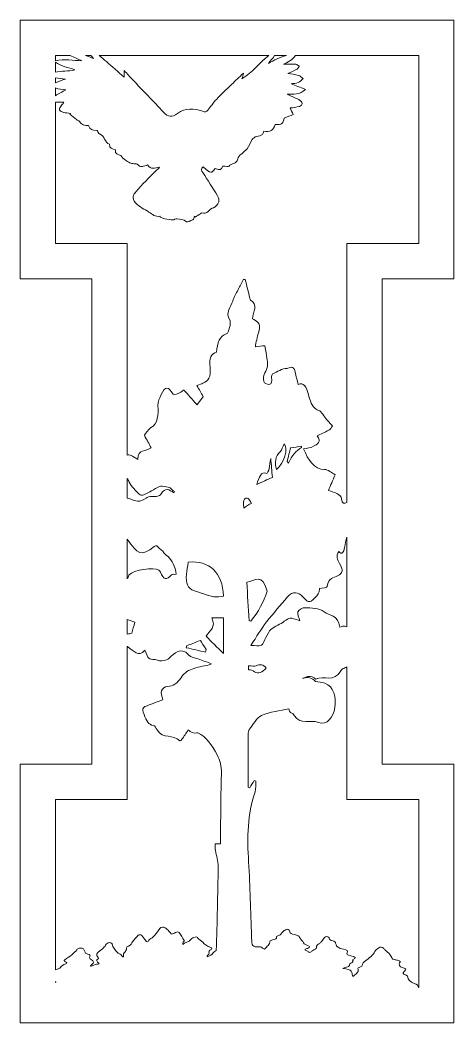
# Model space of a CAD drawing. Header units: millimetres. Extents: x 46 to 148, y -111 to -13.
# Drawn here: x 45.7 to 82.6, y -108.7 to -23.5 of the extents above; entities that cross this region are included whole.
import ezdxf

# ---------------------------------------------------------------- set-up
doc = ezdxf.new("R2010")
doc.units = ezdxf.units.MM
doc.header["$MEASUREMENT"] = 0
doc.layers.add('Layer 2', color=7, linetype='Continuous')

msp = doc.modelspace()

# ---------------------------------------------------------------- linework, layer by layer
at = {"layer": 'Layer 2', "lineweight": 0}
msp.add_lwpolyline([(82.592, -45.475), (82.592, -23.513), (45.713, -23.513), (45.713, -45.475), (51.82, -45.475), (51.82, -86.699), (45.713, -86.699), (45.713, -108.662), (82.592, -108.662), (82.592, -86.699), (76.484, -86.699), (76.484, -45.475), (82.592, -45.475)], dxfattribs=at)
for points, knots in [([(49.971, -26.513), (50.304, -26.671), (50.638, -26.828), (50.972, -26.986), (50.231, -26.923), (49.51, -26.802), (48.713, -26.977), (48.713, -26.977), (48.713, -26.513), (48.713, -26.513), (48.713, -26.513), (49.971, -26.513), (49.971, -26.513)], [0, 0, 0, 0, 1, 1, 1, 2, 2, 2, 3, 3, 3, 4, 4, 4, 4]), ([(73.484, -42.475), (73.484, -42.475), (73.484, -45.475), (73.484, -45.475), (73.484, -45.475), (73.484, -64.463), (73.484, -64.463), (73.289, -64.542), (73.083, -64.65), (73.034, -64.159), (73.018, -63.995), (72.833, -63.814), (72.699, -63.738), (72.469, -63.608), (72.219, -63.556), (71.918, -63.45), (72.111, -63.008), (72.291, -62.595), (72.502, -62.113), (72.189, -61.952), (71.896, -61.676), (71.601, -61.673), (70.685, -61.666), (70.217, -60.858), (69.802, -59.922), (70.11, -59.851), (70.413, -59.858), (70.666, -59.703), (70.939, -59.536), (71.387, -59.332), (70.954, -58.813), (71.287, -58.655), (71.622, -58.511), (71.948, -58.332), (72.069, -58.265), (72.167, -58.113), (72.276, -58), (72.178, -57.88), (72.082, -57.756), (71.981, -57.641), (71.921, -57.572), (71.848, -57.526), (71.789, -57.456), (71.556, -57.18), (71.353, -56.747), (71.089, -56.652), (70.597, -56.476), (70.417, -56.01), (70.267, -55.435), (70.038, -54.556), (69.8, -54.284), (69.364, -54.451), (69.273, -54.1), (69.154, -53.752), (69.094, -53.385), (68.986, -52.733), (68.585, -53.079), (68.411, -53.085), (67.994, -53.101), (67.579, -53.37), (67.169, -53.561), (67.123, -53.583), (67.078, -53.769), (67.092, -53.859), (67.141, -54.169), (67.123, -54.443), (66.865, -54.451), (66.717, -54.456), (66.476, -54.345), (66.44, -54.202), (66.385, -53.988), (66.408, -53.599), (66.512, -53.463), (66.806, -53.083), (66.745, -52.65), (66.701, -52.209), (66.672, -51.919), (66.605, -51.636), (66.522, -51.161), (66.285, -51.188), (65.935, -51.228), (65.711, -51.254), (65.782, -50.919), (65.849, -50.418), (65.994, -49.97), (66.247, -49.186), (65.791, -49.096), (65.473, -48.866), (65.525, -48.299), (65.983, -47.649), (65.294, -47.302), (65.267, -47.288), (65.263, -47.184), (65.247, -47.122), (65.114, -46.598), (64.981, -46.074), (64.848, -45.55), (64.797, -45.538), (64.747, -45.526), (64.697, -45.515), (64.546, -45.809), (64.394, -46.102), (64.246, -46.399), (64.086, -46.718), (63.878, -47.013), (63.785, -47.369), (63.651, -47.881), (63.094, -48.27), (63.561, -49.026), (63.659, -49.186), (63.444, -50.097), (63.298, -50.139), (62.646, -50.329), (62.463, -50.918), (62.421, -51.715), (61.971, -51.834), (61.768, -52.181), (61.864, -53.019), (61.956, -53.816), (61.706, -54.143), (61.251, -54.351), (61.12, -54.411), (60.985, -54.456), (60.752, -54.546), (60.945, -54.898), (61.099, -55.178), (61.271, -55.49), (61.088, -55.738), (60.886, -56.011), (60.755, -56.188), (60.332, -55.704), (59.998, -55.307), (59.646, -54.943), (59.606, -54.901), (59.475, -55.065), (59.379, -55.1), (59.161, -55.182), (58.81, -55.403), (58.738, -55.286), (58.328, -54.624), (58.053, -54.549), (57.685, -55.374), (57.551, -55.674), (57.401, -55.816), (57.43, -56.257), (57.479, -57.001), (57.453, -57.78), (56.813, -58.147), (56.59, -58.276), (56.42, -58.594), (56.277, -58.764), (56.504, -59.181), (56.67, -59.485), (56.852, -59.82), (56.393, -60.18), (55.773, -59.876), (55.711, -60.827), (55.248, -60.514), (55.025, -60.366), (54.82, -60.445), (54.82, -60.445), (54.82, -45.475), (54.82, -45.475), (54.82, -45.475), (54.82, -42.475), (54.82, -42.475), (54.82, -42.475), (51.82, -42.475), (51.82, -42.475), (51.82, -42.475), (48.713, -42.475), (48.713, -42.475), (48.713, -42.475), (48.713, -30.488), (48.713, -30.488), (48.951, -30.499), (49.19, -30.492), (49.429, -30.492), (49.376, -30.645), (49.275, -30.699), (49.218, -30.784), (49.143, -30.893), (49.032, -31.051), (49.065, -31.142), (49.101, -31.241), (49.276, -31.314), (49.404, -31.348), (49.597, -31.4), (49.802, -31.409), (50.001, -31.437), (49.982, -31.461), (49.962, -31.486), (49.942, -31.511), (50.134, -31.664), (50.325, -31.82), (50.52, -31.969), (50.589, -32.022), (50.7, -32.042), (50.74, -32.109), (50.925, -32.416), (51.207, -32.478), (51.53, -32.46), (51.73, -32.845), (51.761, -32.863), (52.259, -32.882), (52.334, -32.995), (52.379, -33.151), (52.462, -33.175), (52.928, -33.308), (52.888, -33.912), (53.32, -34.062), (53.289, -34.408), (53.543, -34.464), (53.816, -34.523), (53.753, -34.91), (54.044, -34.922), (54.274, -35.01), (54.377, -35.179), (54.513, -35.309), (54.665, -35.416), (54.784, -35.502), (54.92, -35.569), (55.055, -35.628), (55.16, -35.673), (55.275, -35.699), (55.388, -35.722), (55.48, -35.741), (55.611, -35.706), (55.662, -35.757), (55.948, -36.041), (56.242, -35.962), (56.56, -35.795), (56.809, -36.262), (57.181, -36.037), (57.569, -36.001), (57.485, -36.137), (57.351, -36.21), (57.25, -36.315), (56.684, -36.893), (56.104, -37.46), (55.577, -38.071), (55.347, -38.337), (55.154, -38.619), (55.539, -39.045), (55.876, -39.418), (56.29, -39.559), (56.665, -39.812), (56.959, -40.01), (57.213, -40.242), (57.6, -40.177), (57.608, -40.176), (57.619, -40.219), (57.636, -40.236), (57.759, -40.36), (58.617, -40.531), (58.779, -40.464), (58.812, -40.45), (58.841, -40.423), (58.874, -40.415), (58.938, -40.399), (59.009, -40.372), (59.069, -40.385), (59.334, -40.443), (59.625, -40.377), (59.851, -40.637), (59.903, -40.697), (60.22, -40.562), (60.39, -40.47), (60.473, -40.424), (60.497, -40.27), (60.548, -40.165), (60.567, -40.189), (60.587, -40.213), (60.607, -40.238), (60.757, -40.143), (60.907, -40.048), (61.057, -39.953), (61.092, -39.931), (61.134, -39.876), (61.155, -39.884), (61.628, -40.065), (61.788, -39.522), (62.163, -39.442), (62.34, -39.404), (62.519, -39.15), (62.596, -38.954), (62.652, -38.81), (62.588, -38.574), (62.499, -38.427), (62.099, -37.764), (61.673, -37.117), (61.251, -36.468), (61.138, -36.294), (61.062, -36.136), (61.277, -35.986), (61.958, -36.555), (61.959, -36.555), (62.304, -36.105), (62.756, -36.269), (62.762, -36.267), (62.941, -35.912), (63.141, -35.92), (63.454, -35.99), (63.484, -35.926), (63.633, -35.607), (64.123, -35.791), (64.219, -35.307), (64.285, -34.979), (64.77, -34.749), (65.017, -34.436), (65.199, -34.205), (65.295, -33.907), (65.439, -33.645), (65.471, -33.587), (65.549, -33.556), (65.598, -33.505), (65.843, -33.254), (66.393, -33.493), (66.425, -32.948), (66.958, -33.063), (67.258, -32.839), (67.393, -32.389), (67.975, -32.389), (68.076, -32.307), (68.168, -31.832), (68.445, -31.726), (68.689, -31.632), (68.933, -31.538), (68.84, -31.331), (68.746, -31.125), (68.678, -30.974), (68.898, -30.939), (69.196, -30.932), (69.464, -30.838), (69.771, -30.731), (69.779, -30.544), (69.525, -30.347), (69.45, -30.29), (69.362, -30.249), (69.276, -30.209), (68.999, -30.08), (68.72, -29.954), (68.402, -29.809), (68.949, -29.79), (69.468, -29.885), (69.978, -29.396), (69.515, -29.215), (69.137, -29.068), (68.756, -28.919), (68.958, -28.889), (69.171, -28.894), (69.352, -28.819), (69.512, -28.753), (69.635, -28.598), (69.775, -28.483), (69.644, -28.391), (69.525, -28.257), (69.38, -28.216), (69.076, -28.13), (68.758, -28.093), (68.462, -28.039), (68.733, -27.922), (69.009, -27.817), (69.269, -27.682), (69.349, -27.641), (69.385, -27.516), (69.441, -27.429), (69.345, -27.373), (69.252, -27.274), (69.153, -27.269), (68.794, -27.249), (68.434, -27.261), (68.108, -27.261), (68.451, -27.099), (68.841, -26.919), (69.133, -26.513), (69.133, -26.513), (79.592, -26.513), (79.592, -26.513), (79.592, -26.513), (79.592, -42.475), (79.592, -42.475), (79.592, -42.475), (76.484, -42.475), (76.484, -42.475), (76.484, -42.475), (73.484, -42.475), (73.484, -42.475)], [0, 0, 0, 0, 1, 1, 1, 2, 2, 2, 3, 3, 3, 4, 4, 4, 5, 5, 5, 6, 6, 6, 7, 7, 7, 8, 8, 8, 9, 9, 9, 10, 10, 10, 11, 11, 11, 12, 12, 12, 13, 13, 13, 14, 14, 14, 15, 15, 15, 16, 16, 16, 17, 17, 17, 18, 18, 18, 19, 19, 19, 20, 20, 20, 21, 21, 21, 22, 22, 22, 23, 23, 23, 24, 24, 24, 25, 25, 25, 26, 26, 26, 27, 27, 27, 28, 28, 28, 29, 29, 29, 30, 30, 30, 31, 31, 31, 32, 32, 32, 33, 33, 33, 34, 34, 34, 35, 35, 35, 36, 36, 36, 37, 37, 37, 38, 38, 38, 39, 39, 39, 40, 40, 40, 41, 41, 41, 42, 42, 42, 43, 43, 43, 44, 44, 44, 45, 45, 45, 46, 46, 46, 47, 47, 47, 48, 48, 48, 49, 49, 49, 50, 50, 50, 51, 51, 51, 52, 52, 52, 53, 53, 53, 54, 54, 54, 55, 55, 55, 56, 56, 56, 57, 57, 57, 58, 58, 58, 59, 59, 59, 60, 60, 60, 61, 61, 61, 62, 62, 62, 63, 63, 63, 64, 64, 64, 65, 65, 65, 66, 66, 66, 67, 67, 67, 68, 68, 68, 69, 69, 69, 70, 70, 70, 71, 71, 71, 72, 72, 72, 73, 73, 73, 74, 74, 74, 75, 75, 75, 76, 76, 76, 77, 77, 77, 78, 78, 78, 79, 79, 79, 80, 80, 80, 81, 81, 81, 82, 82, 82, 83, 83, 83, 84, 84, 84, 85, 85, 85, 86, 86, 86, 87, 87, 87, 88, 88, 88, 89, 89, 89, 90, 90, 90, 91, 91, 91, 92, 92, 92, 93, 93, 93, 94, 94, 94, 95, 95, 95, 96, 96, 96, 97, 97, 97, 98, 98, 98, 99, 99, 99, 100, 100, 100, 101, 101, 101, 102, 102, 102, 103, 103, 103, 104, 104, 104, 105, 105, 105, 106, 106, 106, 107, 107, 107, 108, 108, 108, 109, 109, 109, 110, 110, 110, 111, 111, 111, 112, 112, 112, 113, 113, 113, 114, 114, 114, 115, 115, 115, 116, 116, 116, 117, 117, 117, 118, 118, 118, 119, 119, 119, 120, 120, 120, 121, 121, 121, 122, 122, 122, 123, 123, 123, 124, 124, 124, 125, 125, 125, 126, 126, 126, 127, 127, 127, 128, 128, 128, 129, 129, 129, 129]), ([(48.713, -27.95), (48.713, -27.95), (48.713, -27.074), (48.713, -27.074), (49.23, -27.479), (49.823, -27.507), (50.383, -27.732), (49.821, -27.894), (49.233, -27.806), (48.713, -27.95)], [0, 0, 0, 0, 1, 1, 1, 2, 2, 2, 3, 3, 3, 3]), ([(51.957, -26.786), (51.726, -26.696), (51.5, -26.601), (51.275, -26.513), (51.275, -26.513), (51.721, -26.513), (51.721, -26.513), (51.798, -26.603), (51.874, -26.69), (51.957, -26.786)], [0, 0, 0, 0, 1, 1, 1, 2, 2, 2, 3, 3, 3, 3]), ([(63.695, -28.971), (63.26, -29.391), (62.819, -29.806), (62.405, -30.247), (62.137, -30.532), (61.913, -30.858), (61.668, -31.166), (61.544, -31.321), (61.436, -31.339), (61.219, -31.26), (60.494, -30.995), (59.761, -30.961), (59.093, -31.447), (58.621, -31.791), (58.317, -31.761), (57.909, -31.331), (57.033, -30.407), (56.149, -29.49), (55.271, -28.567), (55.045, -28.33), (54.827, -28.084), (54.562, -27.795), (54.562, -28.011), (54.562, -28.157), (54.562, -28.351), (54.038, -27.895), (53.549, -27.465), (53.054, -27.042), (52.847, -26.865), (52.64, -26.687), (52.431, -26.513), (52.431, -26.513), (66.864, -26.513), (66.864, -26.513), (66.033, -27.133), (65.471, -28.005), (64.575, -28.489), (64.618, -28.342), (64.658, -28.211), (64.716, -28.015), (64.336, -28.371), (64.011, -28.666), (63.695, -28.971)], [0, 0, 0, 0, 1, 1, 1, 2, 2, 2, 3, 3, 3, 4, 4, 4, 5, 5, 5, 6, 6, 6, 7, 7, 7, 8, 8, 8, 9, 9, 9, 10, 10, 10, 11, 11, 11, 12, 12, 12, 13, 13, 13, 14, 14, 14, 14]), ([(67.336, -26.513), (67.336, -26.513), (68.362, -26.513), (68.362, -26.513), (67.802, -26.656), (67.311, -26.929), (66.817, -27.189), (66.982, -26.967), (67.21, -26.795), (67.336, -26.513)], [0, 0, 0, 0, 1, 1, 1, 2, 2, 2, 3, 3, 3, 3]), ([(48.713, -28.854), (48.713, -28.854), (48.713, -28.431), (48.713, -28.431), (48.999, -28.46), (49.286, -28.489), (49.569, -28.518), (49.297, -28.625), (49.017, -28.735), (48.713, -28.854)], [0, 0, 0, 0, 1, 1, 1, 2, 2, 2, 3, 3, 3, 3]), ([(48.713, -29.273), (49.002, -29.395), (49.292, -29.416), (49.599, -29.43), (49.279, -29.612), (48.991, -29.772), (48.713, -29.937), (48.713, -29.937), (48.713, -29.273), (48.713, -29.273)], [0, 0, 0, 0, 1, 1, 1, 2, 2, 2, 3, 3, 3, 3]), ([(67.821, -60.172), (67.973, -60.041), (68.047, -59.726), (68.157, -59.495), (68.528, -59.889), (68.171, -61.124), (67.506, -61.68), (67.359, -61.06), (67.374, -60.557), (67.821, -60.172)], [0, 0, 0, 0, 1, 1, 1, 2, 2, 2, 3, 3, 3, 3]), ([(68.409, -60.999), (68.514, -60.579), (68.62, -60.159), (68.702, -59.834), (69.056, -59.782), (69.337, -59.74), (69.633, -59.696), (69.632, -59.705), (69.64, -59.798), (69.623, -59.809), (69.178, -60.095), (68.793, -60.492), (68.534, -61.123), (68.492, -61.082), (68.45, -61.04), (68.409, -60.999)], [0, 0, 0, 0, 1, 1, 1, 2, 2, 2, 3, 3, 3, 4, 4, 4, 5, 5, 5, 5]), ([(65.825, -62.941), (66.065, -62.356), (66.137, -61.783), (66.656, -62.012), (66.702, -62.032), (66.858, -61.763), (66.886, -61.601), (66.932, -61.333), (66.916, -61.043), (67.025, -60.744), (67.068, -61.256), (67.111, -61.769), (67.16, -62.339), (66.701, -62.546), (66.319, -62.718), (65.825, -62.941)], [0, 0, 0, 0, 1, 1, 1, 2, 2, 2, 3, 3, 3, 4, 4, 4, 5, 5, 5, 5]), ([(54.82, -64.104), (54.82, -64.104), (54.82, -62.443), (54.82, -62.443), (54.883, -62.519), (54.942, -62.614), (54.997, -62.736), (55.188, -63.162), (55.531, -63.463), (55.83, -63.774), (55.923, -63.871), (56.106, -63.885), (56.223, -63.83), (56.677, -63.614), (57.121, -63.352), (57.57, -63.116), (57.639, -63.08), (57.721, -63.063), (57.794, -63.078), (58.015, -63.122), (58.237, -63.172), (58.463, -63.224), (58.573, -63.362), (58.698, -63.466), (58.832, -63.54), (58.815, -63.593), (58.796, -63.64), (58.794, -63.643), (58.383, -63.387), (58.033, -63.175), (57.696, -63.742), (57.633, -63.847), (57.513, -63.914), (57.412, -63.934), (57.08, -63.998), (56.692, -63.897), (56.423, -64.11), (55.945, -64.489), (55.52, -64.388), (55.059, -64.167), (54.984, -64.131), (54.903, -64.113), (54.82, -64.104)], [0, 0, 0, 0, 1, 1, 1, 2, 2, 2, 3, 3, 3, 4, 4, 4, 5, 5, 5, 6, 6, 6, 7, 7, 7, 8, 8, 8, 9, 9, 9, 10, 10, 10, 11, 11, 11, 12, 12, 12, 13, 13, 13, 14, 14, 14, 14]), ([(64.709, -64.556), (64.704, -64.412), (64.76, -64.188), (64.836, -64.133), (64.92, -64.072), (65.098, -64.105), (65.165, -64.199), (65.242, -64.307), (65.314, -64.424), (65.386, -64.548), (65.159, -64.646), (64.938, -64.785), (64.731, -64.956), (64.722, -64.821), (64.715, -64.689), (64.709, -64.556)], [0, 0, 0, 0, 1, 1, 1, 2, 2, 2, 3, 3, 3, 4, 4, 4, 5, 5, 5, 5]), ([(57.111, -68.212), (57.173, -68.163), (57.282, -68.121), (57.328, -68.164), (57.492, -68.319), (57.666, -68.462), (57.836, -68.609), (57.968, -68.806), (58.127, -68.961), (58.3, -69.051), (58.633, -69.416), (58.902, -69.87), (58.993, -70.572), (58.848, -70.589), (58.661, -70.53), (58.569, -70.637), (58.176, -71.093), (57.891, -71.003), (57.656, -70.384), (57.629, -70.313), (57.562, -70.263), (57.507, -70.222), (57.111, -69.924), (55.343, -70.198), (54.997, -70.607), (54.985, -70.621), (54.967, -70.631), (54.96, -70.649), (54.917, -70.769), (54.871, -70.872), (54.82, -70.961), (54.82, -70.961), (54.82, -67.587), (54.82, -67.587), (55.725, -68.873), (56.005, -69.097), (57.111, -68.212)], [0, 0, 0, 0, 1, 1, 1, 2, 2, 2, 3, 3, 3, 4, 4, 4, 5, 5, 5, 6, 6, 6, 7, 7, 7, 8, 8, 8, 9, 9, 9, 10, 10, 10, 11, 11, 11, 12, 12, 12, 12]), ([(68.436, -72.479), (68.878, -71.907), (69.409, -72.136), (69.719, -72.448), (70.12, -72.851), (70.289, -73.138), (70.77, -72.572), (70.993, -72.31), (71.193, -72.203), (71.151, -71.787), (71.408, -71.722), (71.817, -71.703), (71.827, -71.602), (71.906, -70.825), (72.372, -70.903), (72.706, -70.706), (73.15, -70.445), (73.2, -70.204), (72.872, -69.656), (72.681, -69.336), (72.548, -69.034), (72.802, -68.633), (73.09, -68.924), (73.223, -68.719), (73.298, -68.305), (73.353, -68.002), (73.419, -67.704), (73.484, -67.406), (73.484, -67.406), (73.484, -75.023), (73.484, -75.023), (73.426, -75.003), (73.367, -74.984), (73.309, -74.967), (73.183, -74.93), (73.039, -75.024), (72.904, -75.058), (72.732, -73.999), (72.013, -74.096), (71.557, -73.752), (71.097, -73.405), (70.478, -73.451), (69.925, -73.408), (69.72, -73.392), (69.45, -73.545), (69.321, -73.757), (69.254, -73.866), (69.432, -74.276), (69.489, -74.51), (68.607, -74.208), (68.618, -74.237), (68.172, -74.559), (67.811, -74.819), (67.405, -74.956), (67.05, -75.23), (66.869, -75.37), (66.752, -75.686), (66.612, -75.929), (66.483, -76.153), (66.39, -76.51), (66.229, -76.588), (65.994, -76.701), (65.712, -76.617), (65.328, -76.617), (65.823, -75.868), (66.218, -75.198), (66.667, -74.611), (67.235, -73.867), (67.865, -73.219), (68.436, -72.479)], [0, 0, 0, 0, 1, 1, 1, 2, 2, 2, 3, 3, 3, 4, 4, 4, 5, 5, 5, 6, 6, 6, 7, 7, 7, 8, 8, 8, 9, 9, 9, 10, 10, 10, 11, 11, 11, 12, 12, 12, 13, 13, 13, 14, 14, 14, 15, 15, 15, 16, 16, 16, 17, 17, 17, 18, 18, 18, 19, 19, 19, 20, 20, 20, 21, 21, 21, 22, 22, 22, 23, 23, 23, 23]), ([(62.176, -72.476), (61.606, -72.346), (61.044, -72.14), (60.481, -71.953), (59.983, -71.787), (59.77, -71.298), (59.863, -70.568), (59.904, -70.24), (59.949, -69.912), (59.998, -69.542), (61.805, -69.371), (62.926, -70.414), (63, -72.417), (62.727, -72.442), (62.442, -72.538), (62.176, -72.476)], [0, 0, 0, 0, 1, 1, 1, 2, 2, 2, 3, 3, 3, 4, 4, 4, 5, 5, 5, 5]), ([(66.709, -72), (66.463, -72.902), (65.932, -73.759), (65.339, -74.55), (65.284, -74.532), (65.228, -74.515), (65.173, -74.498), (65.112, -73.413), (65.051, -72.329), (64.99, -71.247), (65.657, -71.105), (66.347, -70.444), (66.709, -72)], [0, 0, 0, 0, 1, 1, 1, 2, 2, 2, 3, 3, 3, 4, 4, 4, 4]), ([(55.464, -74.648), (55.385, -74.942), (55.294, -75.28), (55.216, -75.571), (55.086, -75.602), (54.953, -75.63), (54.82, -75.66), (54.82, -75.66), (54.82, -74.413), (54.82, -74.413), (55.04, -74.493), (55.256, -74.573), (55.464, -74.648)], [0, 0, 0, 0, 1, 1, 1, 2, 2, 2, 3, 3, 3, 4, 4, 4, 4]), ([(62.996, -77.305), (62.446, -76.755), (61.998, -76.306), (61.521, -75.829), (61.82, -75.326), (62.42, -75.071), (62, -74.254), (62, -74.254), (62.996, -74.254), (62.996, -74.254), (62.996, -74.254), (62.996, -77.305), (62.996, -77.305)], [0, 0, 0, 0, 1, 1, 1, 2, 2, 2, 3, 3, 3, 4, 4, 4, 4]), ([(59.845, -76.8), (59.85, -76.748), (59.855, -76.696), (59.86, -76.644), (60.21, -76.508), (60.561, -76.371), (61.038, -76.186), (61.155, -76.365), (61.343, -76.654), (61.531, -76.944), (61.513, -77.022), (61.494, -77.1), (61.475, -77.178), (60.932, -77.052), (60.388, -76.926), (59.845, -76.8)], [0, 0, 0, 0, 1, 1, 1, 2, 2, 2, 3, 3, 3, 4, 4, 4, 5, 5, 5, 5]), ([(62.758, -92.269), (62.753, -92.688), (62.757, -93.107), (62.757, -93.458), (62.757, -93.458), (62.3, -93.458), (62.3, -93.458), (62.304, -93.65), (62.285, -93.849), (62.315, -94.032), (62.389, -94.483), (62.569, -94.929), (62.562, -95.372), (62.521, -97.753), (62.458, -100.133), (62.394, -102.513), (62.391, -102.514), (62.39, -102.516), (62.387, -102.517), (62.244, -102.582), (62.136, -102.646), (62.106, -102.739), (62.06, -102.88), (61.822, -102.961), (61.604, -103.051), (61.601, -103), (61.641, -102.959), (61.67, -102.917), (61.713, -102.853), (61.801, -102.785), (61.778, -102.726), (61.733, -102.606), (61.785, -102.508), (61.946, -102.416), (62.038, -102.362), (62.043, -102.297), (61.926, -102.258), (61.584, -102.143), (61.411, -101.987), (61.249, -101.814), (61.127, -101.683), (60.885, -101.577), (60.808, -101.428), (60.764, -101.343), (60.621, -101.334), (60.487, -101.402), (60.375, -101.46), (60.243, -101.524), (60.204, -101.595), (60.106, -101.77), (59.7, -101.834), (59.549, -101.991), (59.53, -101.946), (59.536, -101.906), (59.555, -101.867), (59.588, -101.797), (59.687, -101.722), (59.655, -101.66), (59.539, -101.434), (59.391, -101.21), (59.229, -100.989), (59.179, -100.92), (59.034, -100.922), (58.919, -100.98), (58.857, -101.011), (58.812, -101.049), (58.75, -101.081), (58.66, -101.127), (58.577, -101.125), (58.525, -101.064), (58.472, -101), (58.435, -100.933), (58.371, -100.871), (58.271, -100.775), (58.171, -100.677), (58.042, -100.588), (57.917, -100.501), (57.685, -100.516), (57.61, -100.613), (57.455, -100.812), (57.319, -101.014), (57.164, -101.213), (57.107, -101.286), (57.043, -101.362), (56.939, -101.422), (56.79, -101.507), (56.643, -101.587), (56.636, -101.704), (56.634, -101.724), (56.559, -101.743), (56.518, -101.763), (56.484, -101.744), (56.437, -101.727), (56.42, -101.706), (56.294, -101.548), (56.178, -101.39), (56.051, -101.233), (55.997, -101.165), (55.82, -101.153), (55.758, -101.218), (55.581, -101.401), (55.424, -101.589), (55.27, -101.777), (55.17, -101.9), (55.173, -102.045), (54.926, -102.136), (54.768, -102.194), (54.741, -102.255), (54.77, -102.341), (54.79, -102.398), (54.753, -102.461), (54.717, -102.518), (54.659, -102.61), (54.557, -102.696), (54.52, -102.789), (54.486, -102.875), (54.513, -102.966), (54.513, -103.055), (54.444, -103.046), (54.423, -103.037), (54.417, -103.026), (54.361, -102.928), (54.299, -102.833), (54.107, -102.767), (54.071, -102.755), (54.055, -102.729), (54.035, -102.708), (53.816, -102.472), (53.549, -102.243), (53.535, -101.978), (53.534, -101.955), (53.531, -101.928), (53.504, -101.912), (53.453, -101.88), (53.381, -101.831), (53.323, -101.833), (53.246, -101.834), (53.138, -101.871), (53.107, -101.904), (53.014, -102.003), (52.967, -102.11), (52.874, -102.208), (52.768, -102.32), (52.664, -102.438), (52.502, -102.534), (52.198, -102.713), (52.124, -102.892), (52.35, -103.096), (52.381, -103.124), (52.405, -103.175), (52.372, -103.194), (52.128, -103.333), (52.226, -103.461), (52.408, -103.589), (52.472, -103.633), (52.462, -103.668), (52.339, -103.67), (52.134, -103.674), (52.014, -103.73), (51.895, -103.793), (51.858, -103.813), (51.807, -103.828), (51.762, -103.845), (51.739, -103.838), (51.717, -103.831), (51.694, -103.825), (51.737, -103.782), (51.774, -103.737), (51.824, -103.695), (51.991, -103.554), (52.013, -103.42), (51.772, -103.288), (51.637, -103.214), (51.588, -103.128), (51.65, -103.031), (51.705, -102.945), (51.655, -102.873), (51.479, -102.82), (51.305, -102.768), (51.23, -102.694), (51.215, -102.598), (51.204, -102.521), (51.16, -102.443), (51.094, -102.372), (51.063, -102.338), (50.947, -102.298), (50.872, -102.299), (50.784, -102.3), (50.69, -102.339), (50.617, -102.37), (50.574, -102.388), (50.571, -102.423), (50.545, -102.45), (50.408, -102.592), (50.289, -102.738), (50.124, -102.873), (49.944, -103.021), (49.717, -103.156), (49.517, -103.299), (49.425, -103.365), (49.436, -103.433), (49.578, -103.482), (49.735, -103.537), (49.713, -103.589), (49.594, -103.644), (49.4, -103.735), (49.195, -103.822), (49.155, -103.959), (49.148, -103.986), (49.072, -104.01), (49.022, -104.033), (48.931, -104.074), (48.838, -104.115), (48.74, -104.154), (48.729, -104.158), (48.723, -104.162), (48.713, -104.166), (48.713, -104.166), (48.713, -89.699), (48.713, -89.699), (48.713, -89.699), (51.82, -89.699), (51.82, -89.699), (51.82, -89.699), (54.82, -89.699), (54.82, -89.699), (54.82, -89.699), (54.82, -86.699), (54.82, -86.699), (54.82, -86.699), (54.82, -76.695), (54.82, -76.695), (54.84, -76.707), (54.862, -76.715), (54.882, -76.729), (55.353, -77.068), (55.775, -77.654), (56.319, -77.014), (56.629, -77.787), (56.629, -77.78), (57.202, -77.798), (57.322, -77.802), (57.443, -77.925), (57.559, -77.914), (57.821, -77.891), (58.133, -77.929), (58.332, -77.743), (58.877, -77.236), (59.36, -76.687), (60.035, -77.406), (60.248, -77.631), (60.574, -77.64), (60.849, -77.746), (61.227, -77.89), (61.605, -78.033), (61.982, -78.176), (61.46, -78.386), (60.952, -78.389), (60.474, -78.558), (60.099, -78.69), (59.671, -78.916), (59.427, -79.304), (59.081, -79.853), (58.72, -80.069), (58.229, -80.091), (58.051, -80.099), (57.812, -80.27), (57.725, -80.474), (57.66, -80.627), (57.792, -80.951), (57.841, -81.221), (57.433, -81.378), (56.977, -81.553), (56.521, -81.73), (56.241, -81.838), (56.021, -81.863), (56.252, -82.48), (56.449, -83.009), (56.614, -83.349), (57.047, -83.398), (57.16, -83.411), (57.273, -83.631), (57.365, -83.782), (57.876, -84.619), (58.718, -84.084), (59.28, -84.719), (59.305, -84.747), (59.424, -84.654), (59.475, -84.581), (59.649, -84.334), (59.82, -84.07), (60.011, -83.78), (60.226, -83.977), (60.475, -84.088), (60.725, -84.044), (60.762, -84.038), (60.799, -84.031), (60.836, -84.025), (61.535, -84.339), (62.013, -85.079), (62.468, -85.904), (62.733, -86.383), (62.836, -86.858), (62.821, -87.456), (62.782, -89.06), (62.775, -90.665), (62.758, -92.269)], [0, 0, 0, 0, 1, 1, 1, 2, 2, 2, 3, 3, 3, 4, 4, 4, 5, 5, 5, 6, 6, 6, 7, 7, 7, 8, 8, 8, 9, 9, 9, 10, 10, 10, 11, 11, 11, 12, 12, 12, 13, 13, 13, 14, 14, 14, 15, 15, 15, 16, 16, 16, 17, 17, 17, 18, 18, 18, 19, 19, 19, 20, 20, 20, 21, 21, 21, 22, 22, 22, 23, 23, 23, 24, 24, 24, 25, 25, 25, 26, 26, 26, 27, 27, 27, 28, 28, 28, 29, 29, 29, 30, 30, 30, 31, 31, 31, 32, 32, 32, 33, 33, 33, 34, 34, 34, 35, 35, 35, 36, 36, 36, 37, 37, 37, 38, 38, 38, 39, 39, 39, 40, 40, 40, 41, 41, 41, 42, 42, 42, 43, 43, 43, 44, 44, 44, 45, 45, 45, 46, 46, 46, 47, 47, 47, 48, 48, 48, 49, 49, 49, 50, 50, 50, 51, 51, 51, 52, 52, 52, 53, 53, 53, 54, 54, 54, 55, 55, 55, 56, 56, 56, 57, 57, 57, 58, 58, 58, 59, 59, 59, 60, 60, 60, 61, 61, 61, 62, 62, 62, 63, 63, 63, 64, 64, 64, 65, 65, 65, 66, 66, 66, 67, 67, 67, 68, 68, 68, 69, 69, 69, 70, 70, 70, 71, 71, 71, 72, 72, 72, 73, 73, 73, 74, 74, 74, 75, 75, 75, 76, 76, 76, 77, 77, 77, 78, 78, 78, 79, 79, 79, 80, 80, 80, 81, 81, 81, 82, 82, 82, 83, 83, 83, 84, 84, 84, 85, 85, 85, 86, 86, 86, 87, 87, 87, 88, 88, 88, 89, 89, 89, 90, 90, 90, 91, 91, 91, 92, 92, 92, 93, 93, 93, 94, 94, 94, 95, 95, 95, 96, 96, 96, 97, 97, 97, 98, 98, 98, 99, 99, 99, 100, 100, 100, 101, 101, 101, 102, 102, 102, 102]), ([(66.63, -78.546), (66.296, -78.874), (65.951, -79.064), (65.651, -78.848), (65.473, -78.73), (65.301, -78.683), (65.137, -78.685), (65.14, -78.576), (65.142, -78.465), (65.142, -78.348), (65.397, -78.348), (65.595, -78.401), (65.772, -78.337), (66.104, -78.218), (66.383, -78.173), (66.63, -78.546)], [0, 0, 0, 0, 1, 1, 1, 2, 2, 2, 3, 3, 3, 4, 4, 4, 5, 5, 5, 5]), ([(79.592, -89.699), (79.592, -89.699), (79.592, -105.662), (79.592, -105.662), (79.592, -105.662), (79.58, -105.662), (79.58, -105.662), (79.58, -105.661), (79.579, -105.66), (79.58, -105.659), (79.581, -105.514), (79.466, -105.402), (79.222, -105.3), (78.883, -105.159), (78.632, -104.99), (78.661, -104.763), (78.667, -104.715), (78.612, -104.651), (78.534, -104.618), (78.205, -104.477), (78.198, -104.48), (78.363, -104.294), (78.377, -104.279), (78.391, -104.264), (78.404, -104.249), (78.553, -104.073), (78.553, -104.073), (78.218, -103.963), (77.97, -103.882), (77.853, -103.687), (77.976, -103.56), (78.074, -103.46), (78.023, -103.392), (77.806, -103.343), (77.71, -103.322), (77.61, -103.303), (77.507, -103.287), (77.39, -103.269), (77.362, -103.238), (77.344, -103.181), (77.307, -103.065), (77.239, -102.948), (77.143, -102.838), (77.036, -102.716), (76.879, -102.602), (76.752, -102.483), (76.69, -102.425), (76.655, -102.36), (76.59, -102.303), (76.493, -102.217), (76.313, -102.205), (76.201, -102.285), (76.069, -102.38), (75.921, -102.482), (75.88, -102.589), (75.763, -102.893), (75.369, -103.137), (75.062, -103.399), (74.928, -103.514), (74.799, -103.621), (74.803, -103.753), (74.805, -103.815), (74.765, -103.862), (74.638, -103.899), (74.476, -103.947), (74.395, -104.027), (74.436, -104.112), (74.554, -104.355), (74.203, -104.526), (74, -104.723), (73.954, -104.603), (73.936, -104.484), (73.915, -104.366), (73.888, -104.217), (73.713, -104.119), (73.4, -104.072), (73.324, -104.06), (73.248, -104.047), (73.141, -104.029), (73.304, -103.975), (73.429, -103.931), (73.558, -103.89), (73.681, -103.851), (73.724, -103.805), (73.709, -103.732), (73.699, -103.682), (73.75, -103.615), (73.826, -103.578), (73.991, -103.496), (74.103, -103.419), (73.956, -103.314), (74.322, -103.131), (74.3, -103.074), (73.829, -102.966), (73.475, -102.884), (73.453, -102.865), (73.528, -102.696), (73.601, -102.532), (73.543, -102.454), (73.206, -102.396), (72.784, -102.324), (72.602, -102.189), (72.567, -101.998), (72.559, -101.959), (72.532, -101.921), (72.53, -101.882), (72.524, -101.797), (72.448, -101.735), (72.283, -101.69), (72.108, -101.642), (72.004, -101.57), (71.997, -101.473), (71.995, -101.448), (71.987, -101.418), (71.955, -101.399), (71.902, -101.368), (71.833, -101.33), (71.759, -101.324), (71.715, -101.32), (71.622, -101.367), (71.596, -101.399), (71.492, -101.527), (71.412, -101.659), (71.31, -101.788), (71.265, -101.845), (71.209, -101.905), (71.121, -101.95), (70.971, -102.025), (70.902, -102.105), (70.92, -102.207), (70.939, -102.31), (70.858, -102.392), (70.674, -102.463), (70.569, -102.504), (70.521, -102.575), (70.446, -102.631), (70.419, -102.651), (70.386, -102.669), (70.356, -102.688), (70.316, -102.672), (70.272, -102.658), (70.238, -102.64), (70.167, -102.601), (70.113, -102.554), (70.031, -102.521), (69.9, -102.469), (69.905, -102.425), (70.025, -102.375), (70.062, -102.36), (70.103, -102.346), (70.141, -102.331), (70.391, -102.232), (70.392, -102.166), (70.132, -102.073), (69.904, -101.992), (69.774, -101.893), (69.759, -101.758), (69.754, -101.706), (69.66, -101.656), (69.617, -101.603), (69.565, -101.539), (69.524, -101.474), (69.477, -101.409), (69.439, -101.357), (69.427, -101.294), (69.354, -101.255), (69.276, -101.213), (69.145, -101.188), (69.027, -101.166), (68.782, -101.12), (68.647, -101.043), (68.63, -100.922), (68.624, -100.877), (68.614, -100.83), (68.576, -100.789), (68.542, -100.751), (68.469, -100.72), (68.414, -100.686), (68.354, -100.716), (68.285, -100.743), (68.237, -100.776), (68.145, -100.841), (68.061, -100.909), (67.982, -100.977), (67.942, -101.011), (67.901, -101.049), (67.896, -101.086), (67.885, -101.158), (67.81, -101.202), (67.68, -101.243), (67.598, -101.269), (67.496, -101.327), (67.509, -101.362), (67.559, -101.499), (67.413, -101.569), (67.164, -101.618), (66.974, -101.657), (66.92, -101.724), (66.934, -101.817), (66.943, -101.877), (66.899, -101.941), (66.852, -102), (66.77, -102.103), (66.668, -102.202), (66.575, -102.304), (66.552, -102.329), (66.535, -102.356), (66.498, -102.405), (66.416, -102.358), (66.351, -102.333), (66.32, -102.3), (66.226, -102.204), (66.088, -102.172), (65.853, -102.2), (65.772, -102.21), (65.633, -102.181), (65.572, -102.149), (65.5, -102.111), (65.481, -102.054), (65.434, -102.006), (65.416, -101.769), (65.4, -101.531), (65.389, -101.292), (65.296, -99.193), (65.275, -97.085), (65.141, -94.992), (65.008, -92.93), (65.043, -90.935), (65.691, -89.027), (65.778, -88.773), (65.731, -88.427), (65.746, -88.124), (65.7, -88.111), (65.654, -88.098), (65.607, -88.085), (65.487, -88.288), (65.366, -88.491), (65.245, -88.694), (65.196, -88.681), (65.147, -88.668), (65.098, -88.656), (65.098, -87.166), (65.096, -85.677), (65.102, -84.188), (65.103, -84.039), (65.123, -83.836), (65.191, -83.749), (65.527, -83.323), (65.841, -82.733), (66.239, -82.563), (66.987, -82.243), (67.787, -82.172), (68.566, -81.997), (68.636, -82.309), (68.762, -82.378), (68.903, -82.378), (68.935, -82.435), (68.967, -82.492), (69.004, -82.547), (69.613, -83.438), (70.339, -82.861), (71.073, -83.147), (72.559, -83.725), (73.127, -80.291), (71.613, -79.823), (71.356, -79.744), (71.087, -79.687), (70.82, -79.672), (70.542, -79.37), (70.143, -79.271), (69.816, -79.384), (69.789, -79.393), (69.763, -79.407), (69.736, -79.418), (70.085, -79.23), (70.441, -79.112), (70.85, -79.474), (71.542, -79.134), (72.402, -79.803), (72.982, -78.753), (73.052, -78.627), (73.199, -78.576), (73.317, -78.519), (73.379, -78.489), (73.432, -78.456), (73.484, -78.423), (73.484, -78.423), (73.484, -86.699), (73.484, -86.699), (73.484, -86.699), (73.484, -89.699), (73.484, -89.699), (73.484, -89.699), (76.484, -89.699), (76.484, -89.699), (76.484, -89.699), (79.592, -89.699), (79.592, -89.699)], [0, 0, 0, 0, 1, 1, 1, 2, 2, 2, 3, 3, 3, 4, 4, 4, 5, 5, 5, 6, 6, 6, 7, 7, 7, 8, 8, 8, 9, 9, 9, 10, 10, 10, 11, 11, 11, 12, 12, 12, 13, 13, 13, 14, 14, 14, 15, 15, 15, 16, 16, 16, 17, 17, 17, 18, 18, 18, 19, 19, 19, 20, 20, 20, 21, 21, 21, 22, 22, 22, 23, 23, 23, 24, 24, 24, 25, 25, 25, 26, 26, 26, 27, 27, 27, 28, 28, 28, 29, 29, 29, 30, 30, 30, 31, 31, 31, 32, 32, 32, 33, 33, 33, 34, 34, 34, 35, 35, 35, 36, 36, 36, 37, 37, 37, 38, 38, 38, 39, 39, 39, 40, 40, 40, 41, 41, 41, 42, 42, 42, 43, 43, 43, 44, 44, 44, 45, 45, 45, 46, 46, 46, 47, 47, 47, 48, 48, 48, 49, 49, 49, 50, 50, 50, 51, 51, 51, 52, 52, 52, 53, 53, 53, 54, 54, 54, 55, 55, 55, 56, 56, 56, 57, 57, 57, 58, 58, 58, 59, 59, 59, 60, 60, 60, 61, 61, 61, 62, 62, 62, 63, 63, 63, 64, 64, 64, 65, 65, 65, 66, 66, 66, 67, 67, 67, 68, 68, 68, 69, 69, 69, 70, 70, 70, 71, 71, 71, 72, 72, 72, 73, 73, 73, 74, 74, 74, 75, 75, 75, 76, 76, 76, 77, 77, 77, 78, 78, 78, 79, 79, 79, 80, 80, 80, 81, 81, 81, 82, 82, 82, 83, 83, 83, 84, 84, 84, 85, 85, 85, 86, 86, 86, 87, 87, 87, 88, 88, 88, 89, 89, 89, 90, 90, 90, 91, 91, 91, 92, 92, 92, 93, 93, 93, 94, 94, 94, 95, 95, 95, 96, 96, 96, 97, 97, 97, 98, 98, 98, 99, 99, 99, 99]), ([(48.713, -105.231), (48.713, -105.231), (48.713, -105.156), (48.713, -105.156), (48.732, -105.159), (48.75, -105.162), (48.769, -105.165), (48.751, -105.188), (48.732, -105.21), (48.713, -105.231)], [0, 0, 0, 0, 1, 1, 1, 2, 2, 2, 3, 3, 3, 3])]:
    msp.add_open_spline(points, degree=3, knots=knots, dxfattribs=at)

doc.saveas('drawing.dxf')
